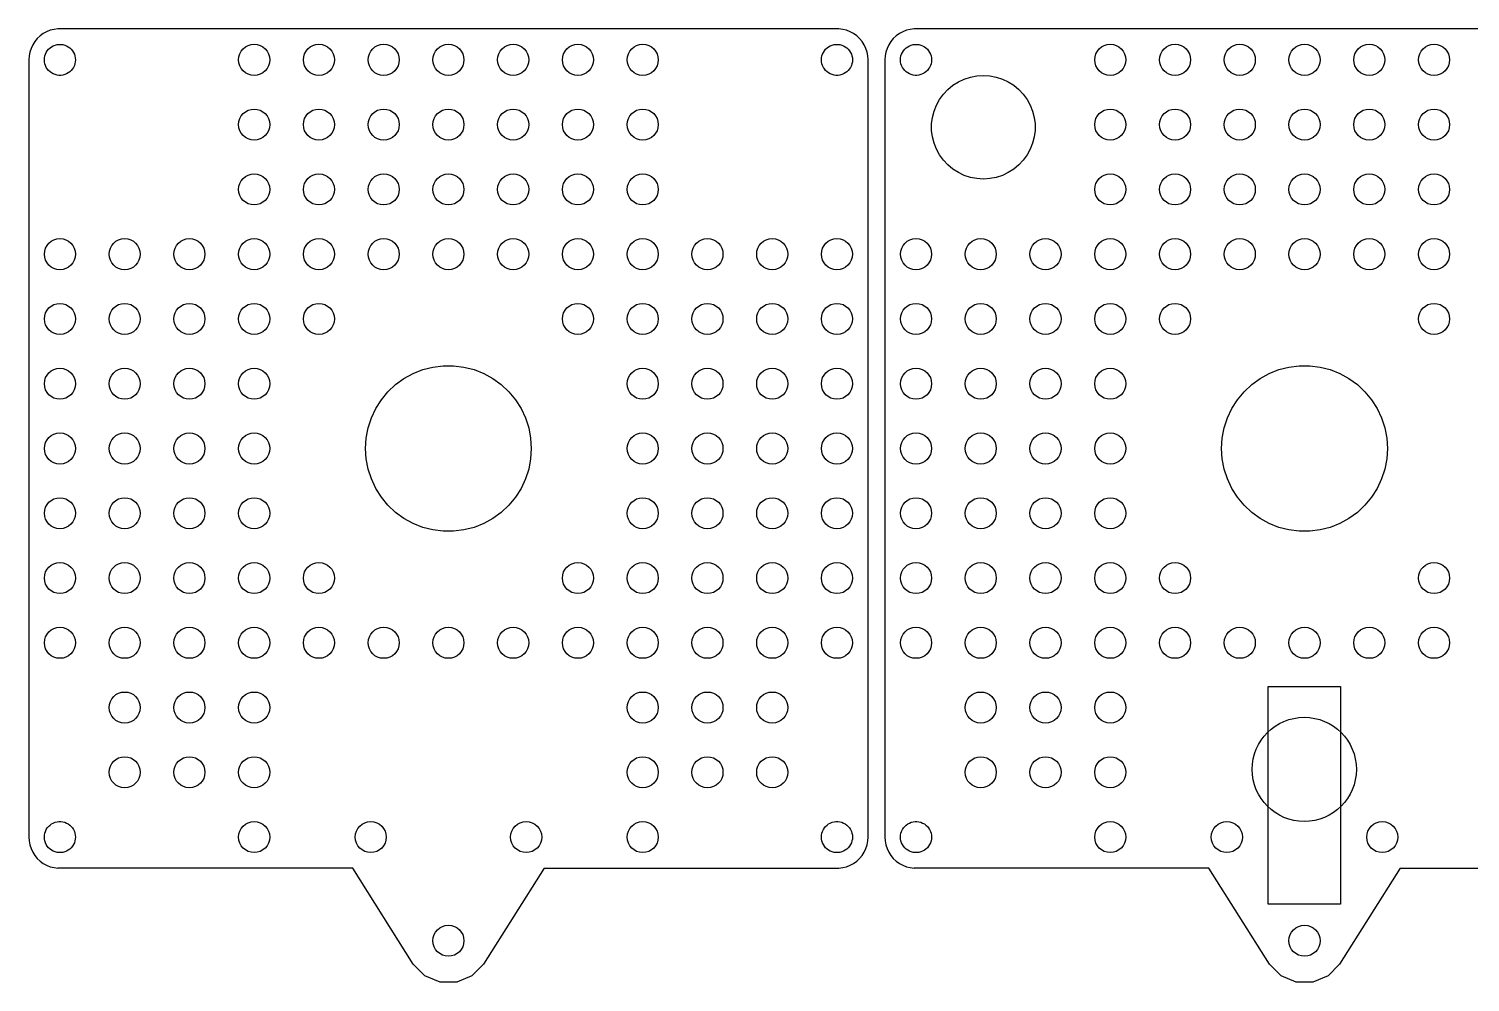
# Model space of a CAD drawing. Header units: millimetres. Extents: x 260 to 1238, y -24 to 732.
# Drawn here: x 262.3 to 540.5, y 183.3 to 367.2 of the extents above; entities that cross this region are included whole.
import ezdxf

# ---------------------------------------------------------------- set-up
doc = ezdxf.new("R2010")
doc.units = ezdxf.units.MM

msp = doc.modelspace()

# ---------------------------------------------------------------- linework, layer by layer
at = {"color": 7}
for p, q in [((263.43, 364.78), (263.03, 364.14)), ((263.91, 365.36), (263.43, 364.78)), ((264.46, 365.87), (263.91, 365.36)), ((265.07, 366.32), (264.46, 365.87)), ((265.73, 366.68), (265.07, 366.32)), ((266.43, 366.96), (265.73, 366.68)), ((267.16, 367.14), (266.43, 366.96)), ((267.91, 367.24), (267.16, 367.14)), ((418.66, 367.24), (267.91, 367.24)), ((419.41, 367.14), (418.66, 367.24)), ((420.14, 366.96), (419.41, 367.14)), ((420.84, 366.68), (420.14, 366.96)), ((421.5, 366.32), (420.84, 366.68)), ((422.11, 365.87), (421.5, 366.32)), ((422.66, 365.36), (422.11, 365.87)), ((423.14, 364.78), (422.66, 365.36)), ((423.55, 364.14), (423.14, 364.78)), ((428.69, 364.78), (428.29, 364.14)), ((429.17, 365.36), (428.69, 364.78)), ((429.72, 365.87), (429.17, 365.36)), ((430.33, 366.32), (429.72, 365.87)), ((430.99, 366.68), (430.33, 366.32)), ((431.69, 366.96), (430.99, 366.68)), ((432.42, 367.14), (431.69, 366.96)), ((433.17, 367.24), (432.42, 367.14)), ((583.93, 367.24), (433.17, 367.24)), ((262.34, 362), (262.29, 361.25)), ((262.48, 362.74), (262.34, 362)), ((262.71, 363.46), (262.48, 362.74)), ((263.03, 364.14), (262.71, 363.46)), ((265.31, 361.63), (265.38, 362)), ((265.38, 362), (265.5, 362.35)), ((265.5, 362.35), (265.66, 362.7)), ((265.66, 362.7), (265.86, 363.01)), ((265.86, 363.01), (266.1, 363.3)), ((266.1, 363.3), (266.38, 363.56)), ((266.38, 363.56), (266.68, 363.78)), ((266.68, 363.78), (267.01, 363.96)), ((267.01, 363.96), (267.36, 364.1)), ((267.36, 364.1), (267.73, 364.2)), ((267.73, 364.2), (268.1, 364.24)), ((268.1, 364.24), (268.48, 364.24)), ((268.48, 364.24), (268.85, 364.2)), ((268.85, 364.2), (269.22, 364.1)), ((269.22, 364.1), (269.57, 363.96)), ((269.57, 363.96), (269.9, 363.78)), ((269.9, 363.78), (270.2, 363.56)), ((270.2, 363.56), (270.48, 363.3)), ((270.48, 363.3), (270.72, 363.01)), ((270.72, 363.01), (270.92, 362.7)), ((270.92, 362.7), (271.08, 362.35)), ((271.08, 362.35), (271.19, 362)), ((271.19, 362), (271.26, 361.63)), ((415.31, 361.63), (415.38, 362)), ((415.38, 362), (415.5, 362.35)), ((415.5, 362.35), (415.66, 362.7)), ((415.66, 362.7), (415.86, 363.01)), ((415.86, 363.01), (416.1, 363.3)), ((416.1, 363.3), (416.38, 363.56)), ((416.38, 363.56), (416.68, 363.78)), ((416.68, 363.78), (417.01, 363.96)), ((417.01, 363.96), (417.36, 364.1)), ((417.36, 364.1), (417.73, 364.2)), ((417.73, 364.2), (418.1, 364.24)), ((418.1, 364.24), (418.48, 364.24)), ((418.48, 364.24), (418.85, 364.2)), ((418.85, 364.2), (419.22, 364.1)), ((419.22, 364.1), (419.57, 363.96)), ((419.57, 363.96), (419.9, 363.78)), ((419.9, 363.78), (420.2, 363.56)), ((420.2, 363.56), (420.48, 363.3)), ((420.48, 363.3), (420.72, 363.01)), ((420.72, 363.01), (420.92, 362.7)), ((420.92, 362.7), (421.08, 362.35)), ((421.08, 362.35), (421.19, 362)), ((421.19, 362), (421.26, 361.63)), ((423.87, 363.46), (423.55, 364.14)), ((424.1, 362.74), (423.87, 363.46)), ((424.24, 362), (424.1, 362.74)), ((424.29, 361.25), (424.24, 362)), ((427.6, 362), (427.55, 361.25)), ((427.74, 362.74), (427.6, 362)), ((427.97, 363.46), (427.74, 362.74)), ((428.29, 364.14), (427.97, 363.46)), ((430.57, 361.63), (430.64, 362)), ((430.64, 362), (430.76, 362.35)), ((430.76, 362.35), (430.92, 362.7)), ((430.92, 362.7), (431.12, 363.01)), ((431.12, 363.01), (431.36, 363.3)), ((431.36, 363.3), (431.64, 363.56)), ((431.64, 363.56), (431.94, 363.78)), ((431.94, 363.78), (432.27, 363.96)), ((432.27, 363.96), (432.62, 364.1)), ((432.62, 364.1), (432.99, 364.2)), ((432.99, 364.2), (433.36, 364.24)), ((433.36, 364.24), (433.74, 364.24)), ((433.74, 364.24), (434.11, 364.2)), ((434.11, 364.2), (434.48, 364.1)), ((434.48, 364.1), (434.83, 363.96)), ((434.83, 363.96), (435.16, 363.78)), ((435.16, 363.78), (435.46, 363.56)), ((435.46, 363.56), (435.74, 363.3)), ((435.74, 363.3), (435.98, 363.01)), ((435.98, 363.01), (436.18, 362.7)), ((436.18, 362.7), (436.34, 362.35)), ((436.34, 362.35), (436.45, 362)), ((436.45, 362), (436.52, 361.63)), ((262.29, 361.25), (262.29, 211.25)), ((265.29, 361.25), (265.31, 361.63)), ((265.31, 360.87), (265.29, 361.25)), ((265.38, 360.5), (265.31, 360.87)), ((265.5, 360.15), (265.38, 360.5)), ((265.66, 359.8), (265.5, 360.15)), ((265.86, 359.49), (265.66, 359.8)), ((266.1, 359.2), (265.86, 359.49)), ((266.38, 358.94), (266.1, 359.2)), ((266.68, 358.72), (266.38, 358.94)), ((270.2, 358.94), (269.9, 358.72)), ((270.48, 359.2), (270.2, 358.94)), ((270.72, 359.49), (270.48, 359.2)), ((270.92, 359.8), (270.72, 359.49)), ((271.08, 360.15), (270.92, 359.8)), ((271.19, 360.5), (271.08, 360.15)), ((271.26, 360.87), (271.19, 360.5)), ((271.26, 361.63), (271.29, 361.25)), ((271.29, 361.25), (271.26, 360.87)), ((415.29, 361.25), (415.31, 361.63)), ((415.31, 360.87), (415.29, 361.25)), ((415.38, 360.5), (415.31, 360.87)), ((415.5, 360.15), (415.38, 360.5)), ((415.66, 359.8), (415.5, 360.15)), ((415.86, 359.49), (415.66, 359.8)), ((416.1, 359.2), (415.86, 359.49)), ((416.38, 358.94), (416.1, 359.2)), ((416.68, 358.72), (416.38, 358.94)), ((420.2, 358.94), (419.9, 358.72)), ((420.48, 359.2), (420.2, 358.94)), ((420.72, 359.49), (420.48, 359.2)), ((420.92, 359.8), (420.72, 359.49)), ((421.08, 360.15), (420.92, 359.8)), ((421.19, 360.5), (421.08, 360.15)), ((421.26, 360.87), (421.19, 360.5)), ((421.26, 361.63), (421.29, 361.25)), ((421.29, 361.25), (421.26, 360.87)), ((424.29, 211.25), (424.29, 361.25)), ((427.55, 361.25), (427.55, 211.25)), ((430.55, 361.25), (430.57, 361.63)), ((430.57, 360.87), (430.55, 361.25)), ((430.64, 360.5), (430.57, 360.87)), ((430.76, 360.15), (430.64, 360.5)), ((430.92, 359.8), (430.76, 360.15)), ((431.12, 359.49), (430.92, 359.8)), ((431.36, 359.2), (431.12, 359.49)), ((431.64, 358.94), (431.36, 359.2)), ((431.94, 358.72), (431.64, 358.94)), ((435.46, 358.94), (435.16, 358.72)), ((435.74, 359.2), (435.46, 358.94)), ((435.98, 359.49), (435.74, 359.2)), ((436.18, 359.8), (435.98, 359.49)), ((436.34, 360.15), (436.18, 359.8)), ((436.45, 360.5), (436.34, 360.15)), ((436.52, 360.87), (436.45, 360.5)), ((436.52, 361.63), (436.55, 361.25)), ((436.55, 361.25), (436.52, 360.87)), ((267.01, 358.54), (266.68, 358.72)), ((267.36, 358.4), (267.01, 358.54)), ((267.73, 358.3), (267.36, 358.4)), ((268.1, 358.26), (267.73, 358.3)), ((268.48, 358.26), (268.1, 358.26)), ((268.85, 358.3), (268.48, 358.26)), ((269.22, 358.4), (268.85, 358.3)), ((269.57, 358.54), (269.22, 358.4)), ((269.9, 358.72), (269.57, 358.54)), ((417.01, 358.54), (416.68, 358.72)), ((417.36, 358.4), (417.01, 358.54)), ((417.73, 358.3), (417.36, 358.4)), ((418.1, 358.26), (417.73, 358.3)), ((418.48, 358.26), (418.1, 358.26)), ((418.85, 358.3), (418.48, 358.26)), ((419.22, 358.4), (418.85, 358.3)), ((419.57, 358.54), (419.22, 358.4)), ((419.9, 358.72), (419.57, 358.54)), ((432.27, 358.54), (431.94, 358.72)), ((432.62, 358.4), (432.27, 358.54)), ((432.99, 358.3), (432.62, 358.4)), ((433.36, 358.26), (432.99, 358.3)), ((433.74, 358.26), (433.36, 358.26)), ((434.11, 358.3), (433.74, 358.26)), ((434.48, 358.4), (434.11, 358.3)), ((434.83, 358.54), (434.48, 358.4)), ((435.16, 358.72), (434.83, 358.54)), ((439.7, 355.54), (440.67, 356.34)), ((440.67, 356.34), (441.73, 357.01)), ((441.73, 357.01), (442.87, 357.55)), ((442.87, 357.55), (444.06, 357.94)), ((444.06, 357.94), (445.3, 358.17)), ((445.3, 358.17), (446.55, 358.25)), ((446.55, 358.25), (447.8, 358.17)), ((447.8, 358.17), (449.04, 357.94)), ((449.04, 357.94), (450.23, 357.55)), ((450.23, 357.55), (451.37, 357.01)), ((451.37, 357.01), (452.43, 356.34)), ((452.43, 356.34), (453.39, 355.54)), ((437.5, 352.51), (438.11, 353.61)), ((438.11, 353.61), (438.84, 354.62)), ((438.84, 354.62), (439.7, 355.54)), ((453.39, 355.54), (454.25, 354.62)), ((454.25, 354.62), (454.99, 353.61)), ((454.99, 353.61), (455.6, 352.51)), ((436.73, 350.12), (437.04, 351.34)), ((437.04, 351.34), (437.5, 352.51)), ((455.6, 352.51), (456.06, 351.34)), ((456.06, 351.34), (456.37, 350.12)), ((436.57, 348.88), (436.73, 350.12)), ((436.57, 347.62), (436.57, 348.88)), ((456.37, 350.12), (456.53, 348.88)), ((456.53, 348.88), (456.53, 347.62)), ((436.73, 346.38), (436.57, 347.62)), ((437.04, 345.16), (436.73, 346.38)), ((437.5, 343.99), (437.04, 345.16)), ((456.06, 345.16), (455.6, 343.99)), ((456.37, 346.38), (456.06, 345.16)), ((456.53, 347.62), (456.37, 346.38)), ((438.11, 342.89), (437.5, 343.99)), ((438.84, 341.88), (438.11, 342.89)), ((454.99, 342.89), (454.25, 341.88)), ((455.6, 343.99), (454.99, 342.89)), ((439.7, 340.96), (438.84, 341.88)), ((440.67, 340.16), (439.7, 340.96)), ((441.73, 339.49), (440.67, 340.16)), ((442.87, 338.95), (441.73, 339.49)), ((451.37, 339.49), (450.23, 338.95)), ((452.43, 340.16), (451.37, 339.49)), ((453.39, 340.96), (452.43, 340.16)), ((454.25, 341.88), (453.39, 340.96)), ((444.06, 338.56), (442.87, 338.95)), ((445.3, 338.33), (444.06, 338.56)), ((446.55, 338.25), (445.3, 338.33)), ((447.8, 338.33), (446.55, 338.25)), ((449.04, 338.56), (447.8, 338.33)), ((450.23, 338.95), (449.04, 338.56)), ((334.71, 299.76), (336.48, 300.73)), ((336.48, 300.73), (338.34, 301.47)), ((338.34, 301.47), (340.29, 301.97)), ((340.29, 301.97), (342.28, 302.22)), ((342.28, 302.22), (344.29, 302.22)), ((344.29, 302.22), (346.29, 301.97)), ((346.29, 301.97), (348.23, 301.47)), ((348.23, 301.47), (350.1, 300.73)), ((350.1, 300.73), (351.86, 299.76)), ((499.98, 299.76), (501.74, 300.73)), ((499.98, 299.76), (501.74, 300.73)), ((501.74, 300.73), (503.6, 301.47)), ((501.74, 300.73), (503.6, 301.47)), ((503.6, 301.47), (505.55, 301.97)), ((503.6, 301.47), (505.55, 301.97)), ((505.55, 301.97), (507.54, 302.22)), ((505.55, 301.97), (507.54, 302.22)), ((507.54, 302.22), (509.55, 302.22)), ((507.54, 302.22), (509.55, 302.22)), ((509.55, 302.22), (511.55, 301.97)), ((509.55, 302.22), (511.55, 301.97)), ((511.55, 301.97), (513.49, 301.47)), ((511.55, 301.97), (513.49, 301.47)), ((513.49, 301.47), (515.36, 300.73)), ((513.49, 301.47), (515.36, 300.73)), ((515.36, 300.73), (517.12, 299.76)), ((515.36, 300.73), (517.12, 299.76)), ((331.62, 297.2), (333.09, 298.58)), ((333.09, 298.58), (334.71, 299.76)), ((351.86, 299.76), (353.49, 298.58)), ((353.49, 298.58), (354.95, 297.2)), ((496.88, 297.2), (498.35, 298.58)), ((496.88, 297.2), (498.35, 298.58)), ((498.35, 298.58), (499.98, 299.76)), ((498.35, 298.58), (499.98, 299.76)), ((517.12, 299.76), (518.75, 298.58)), ((517.12, 299.76), (518.75, 298.58)), ((518.75, 298.58), (520.21, 297.2)), ((518.75, 298.58), (520.21, 297.2)), ((329.27, 293.96), (330.34, 295.65)), ((330.34, 295.65), (331.62, 297.2)), ((354.95, 297.2), (356.23, 295.65)), ((356.23, 295.65), (357.31, 293.96)), ((494.53, 293.96), (495.6, 295.65)), ((494.53, 293.96), (495.6, 295.65)), ((495.6, 295.65), (496.88, 297.2)), ((495.6, 295.65), (496.88, 297.2)), ((520.21, 297.2), (521.49, 295.65)), ((520.21, 297.2), (521.49, 295.65)), ((521.49, 295.65), (522.57, 293.96)), ((521.49, 295.65), (522.57, 293.96)), ((328.41, 292.14), (329.27, 293.96)), ((357.31, 293.96), (358.16, 292.14)), ((493.67, 292.14), (494.53, 293.96)), ((493.67, 292.14), (494.53, 293.96)), ((522.57, 293.96), (523.42, 292.14)), ((522.57, 293.96), (523.42, 292.14)), ((327.41, 288.26), (327.79, 290.23)), ((327.79, 290.23), (328.41, 292.14)), ((358.16, 292.14), (358.79, 290.23)), ((358.79, 290.23), (359.16, 288.26)), ((492.67, 288.26), (493.05, 290.23)), ((492.67, 288.26), (493.05, 290.23)), ((493.05, 290.23), (493.67, 292.14)), ((493.05, 290.23), (493.67, 292.14)), ((523.42, 292.14), (524.05, 290.23)), ((523.42, 292.14), (524.05, 290.23)), ((524.05, 290.23), (524.42, 288.26)), ((524.05, 290.23), (524.42, 288.26)), ((327.29, 286.25), (327.41, 288.26)), ((359.16, 288.26), (359.29, 286.25)), ((492.55, 286.25), (492.67, 288.26)), ((492.55, 286.25), (492.67, 288.26)), ((524.42, 288.26), (524.55, 286.25)), ((524.42, 288.26), (524.55, 286.25)), ((327.41, 284.24), (327.29, 286.25)), ((327.79, 282.27), (327.41, 284.24)), ((359.16, 284.24), (358.79, 282.27)), ((359.29, 286.25), (359.16, 284.24)), ((492.67, 284.24), (492.55, 286.25)), ((492.67, 284.24), (492.55, 286.25)), ((493.05, 282.27), (492.67, 284.24)), ((493.05, 282.27), (492.67, 284.24)), ((524.42, 284.24), (524.05, 282.27)), ((524.42, 284.24), (524.05, 282.27)), ((524.55, 286.25), (524.42, 284.24)), ((524.55, 286.25), (524.42, 284.24)), ((328.41, 280.36), (327.79, 282.27)), ((358.79, 282.27), (358.16, 280.36)), ((493.67, 280.36), (493.05, 282.27)), ((493.67, 280.36), (493.05, 282.27)), ((524.05, 282.27), (523.42, 280.36)), ((524.05, 282.27), (523.42, 280.36)), ((329.27, 278.54), (328.41, 280.36)), ((330.34, 276.85), (329.27, 278.54)), ((357.31, 278.54), (356.23, 276.85)), ((358.16, 280.36), (357.31, 278.54)), ((494.53, 278.54), (493.67, 280.36)), ((494.53, 278.54), (493.67, 280.36)), ((495.6, 276.85), (494.53, 278.54)), ((495.6, 276.85), (494.53, 278.54)), ((522.57, 278.54), (521.49, 276.85)), ((522.57, 278.54), (521.49, 276.85)), ((523.42, 280.36), (522.57, 278.54)), ((523.42, 280.36), (522.57, 278.54)), ((331.62, 275.3), (330.34, 276.85)), ((356.23, 276.85), (354.95, 275.3)), ((496.88, 275.3), (495.6, 276.85)), ((496.88, 275.3), (495.6, 276.85)), ((521.49, 276.85), (520.21, 275.3)), ((521.49, 276.85), (520.21, 275.3)), ((333.09, 273.92), (331.62, 275.3)), ((334.71, 272.74), (333.09, 273.92)), ((336.48, 271.77), (334.71, 272.74)), ((351.86, 272.74), (350.1, 271.77)), ((353.49, 273.92), (351.86, 272.74)), ((354.95, 275.3), (353.49, 273.92)), ((498.35, 273.92), (496.88, 275.3)), ((498.35, 273.92), (496.88, 275.3)), ((499.98, 272.74), (498.35, 273.92)), ((499.98, 272.74), (498.35, 273.92)), ((501.74, 271.77), (499.98, 272.74)), ((501.74, 271.77), (499.98, 272.74)), ((517.12, 272.74), (515.36, 271.77)), ((517.12, 272.74), (515.36, 271.77)), ((518.75, 273.92), (517.12, 272.74)), ((518.75, 273.92), (517.12, 272.74)), ((520.21, 275.3), (518.75, 273.92)), ((520.21, 275.3), (518.75, 273.92)), ((338.34, 271.03), (336.48, 271.77)), ((340.29, 270.53), (338.34, 271.03)), ((342.28, 270.28), (340.29, 270.53)), ((344.29, 270.28), (342.28, 270.28)), ((346.29, 270.53), (344.29, 270.28)), ((348.23, 271.03), (346.29, 270.53)), ((350.1, 271.77), (348.23, 271.03)), ((503.6, 271.03), (501.74, 271.77)), ((503.6, 271.03), (501.74, 271.77)), ((505.55, 270.53), (503.6, 271.03)), ((505.55, 270.53), (503.6, 271.03)), ((507.54, 270.28), (505.55, 270.53)), ((507.54, 270.28), (505.55, 270.53)), ((509.55, 270.28), (507.54, 270.28)), ((509.55, 270.28), (507.54, 270.28)), ((511.55, 270.53), (509.55, 270.28)), ((511.55, 270.53), (509.55, 270.28)), ((513.49, 271.03), (511.55, 270.53)), ((513.49, 271.03), (511.55, 270.53)), ((515.36, 271.77), (513.49, 271.03)), ((515.36, 271.77), (513.49, 271.03)), ((267.73, 214.2), (268.1, 214.24)), ((268.1, 214.24), (268.48, 214.24)), ((268.48, 214.24), (268.85, 214.2)), ((417.73, 214.2), (418.1, 214.24)), ((418.1, 214.24), (418.48, 214.24)), ((418.48, 214.24), (418.85, 214.2)), ((432.99, 214.2), (433.36, 214.24)), ((433.36, 214.24), (433.74, 214.24)), ((433.74, 214.24), (434.11, 214.2)), ((265.29, 211.25), (265.31, 211.63)), ((265.31, 211.63), (265.38, 212)), ((265.38, 212), (265.5, 212.35)), ((265.5, 212.35), (265.66, 212.7)), ((265.66, 212.7), (265.86, 213.01)), ((265.86, 213.01), (266.1, 213.3)), ((266.1, 213.3), (266.38, 213.56)), ((266.38, 213.56), (266.68, 213.78)), ((266.68, 213.78), (267.01, 213.96)), ((267.01, 213.96), (267.36, 214.1)), ((267.36, 214.1), (267.73, 214.2)), ((268.85, 214.2), (269.22, 214.1)), ((269.22, 214.1), (269.57, 213.96)), ((269.57, 213.96), (269.9, 213.78)), ((269.9, 213.78), (270.2, 213.56)), ((270.2, 213.56), (270.48, 213.3)), ((270.48, 213.3), (270.72, 213.01)), ((270.72, 213.01), (270.92, 212.7)), ((270.92, 212.7), (271.08, 212.35)), ((271.08, 212.35), (271.19, 212)), ((271.19, 212), (271.26, 211.63)), ((271.26, 211.63), (271.29, 211.25)), ((415.29, 211.25), (415.31, 211.63)), ((415.31, 211.63), (415.38, 212)), ((415.38, 212), (415.5, 212.35)), ((415.5, 212.35), (415.66, 212.7)), ((415.66, 212.7), (415.86, 213.01)), ((415.86, 213.01), (416.1, 213.3)), ((416.1, 213.3), (416.38, 213.56)), ((416.38, 213.56), (416.68, 213.78)), ((416.68, 213.78), (417.01, 213.96)), ((417.01, 213.96), (417.36, 214.1)), ((417.36, 214.1), (417.73, 214.2)), ((418.85, 214.2), (419.22, 214.1)), ((419.22, 214.1), (419.57, 213.96)), ((419.57, 213.96), (419.9, 213.78)), ((419.9, 213.78), (420.2, 213.56)), ((420.2, 213.56), (420.48, 213.3)), ((420.48, 213.3), (420.72, 213.01)), ((420.72, 213.01), (420.92, 212.7)), ((420.92, 212.7), (421.08, 212.35)), ((421.08, 212.35), (421.19, 212)), ((421.19, 212), (421.26, 211.63)), ((421.26, 211.63), (421.29, 211.25)), ((430.55, 211.25), (430.57, 211.63)), ((430.57, 211.63), (430.64, 212)), ((430.64, 212), (430.76, 212.35)), ((430.76, 212.35), (430.92, 212.7)), ((430.92, 212.7), (431.12, 213.01)), ((431.12, 213.01), (431.36, 213.3)), ((431.36, 213.3), (431.64, 213.56)), ((431.64, 213.56), (431.94, 213.78)), ((431.94, 213.78), (432.27, 213.96)), ((432.27, 213.96), (432.62, 214.1)), ((432.62, 214.1), (432.99, 214.2)), ((434.11, 214.2), (434.48, 214.1)), ((434.48, 214.1), (434.83, 213.96)), ((434.83, 213.96), (435.16, 213.78)), ((435.16, 213.78), (435.46, 213.56)), ((435.46, 213.56), (435.74, 213.3)), ((435.74, 213.3), (435.98, 213.01)), ((435.98, 213.01), (436.18, 212.7)), ((436.18, 212.7), (436.34, 212.35)), ((436.34, 212.35), (436.45, 212)), ((436.45, 212), (436.52, 211.63)), ((436.52, 211.63), (436.55, 211.25)), ((262.29, 211.25), (262.34, 210.5)), ((262.34, 210.5), (262.48, 209.76)), ((262.48, 209.76), (262.71, 209.04)), ((262.71, 209.04), (263.03, 208.36)), ((265.31, 210.87), (265.29, 211.25)), ((265.38, 210.5), (265.31, 210.87)), ((265.5, 210.15), (265.38, 210.5)), ((265.66, 209.8), (265.5, 210.15)), ((265.86, 209.49), (265.66, 209.8)), ((266.1, 209.2), (265.86, 209.49)), ((266.38, 208.94), (266.1, 209.2)), ((266.68, 208.72), (266.38, 208.94)), ((267.01, 208.54), (266.68, 208.72)), ((269.9, 208.72), (269.57, 208.54)), ((270.2, 208.94), (269.9, 208.72)), ((270.48, 209.2), (270.2, 208.94)), ((270.72, 209.49), (270.48, 209.2)), ((270.92, 209.8), (270.72, 209.49)), ((271.08, 210.15), (270.92, 209.8)), ((271.19, 210.5), (271.08, 210.15)), ((271.26, 210.87), (271.19, 210.5)), ((271.29, 211.25), (271.26, 210.87)), ((415.31, 210.87), (415.29, 211.25)), ((415.38, 210.5), (415.31, 210.87)), ((415.5, 210.15), (415.38, 210.5)), ((415.66, 209.8), (415.5, 210.15)), ((415.86, 209.49), (415.66, 209.8)), ((416.1, 209.2), (415.86, 209.49)), ((416.38, 208.94), (416.1, 209.2)), ((416.68, 208.72), (416.38, 208.94)), ((417.01, 208.54), (416.68, 208.72)), ((419.9, 208.72), (419.57, 208.54)), ((420.2, 208.94), (419.9, 208.72)), ((420.48, 209.2), (420.2, 208.94)), ((420.72, 209.49), (420.48, 209.2)), ((420.92, 209.8), (420.72, 209.49)), ((421.08, 210.15), (420.92, 209.8)), ((421.19, 210.5), (421.08, 210.15)), ((421.26, 210.87), (421.19, 210.5)), ((421.29, 211.25), (421.26, 210.87)), ((423.55, 208.36), (423.87, 209.04)), ((423.87, 209.04), (424.1, 209.76)), ((424.1, 209.76), (424.24, 210.5)), ((424.24, 210.5), (424.29, 211.25)), ((427.55, 211.25), (427.6, 210.5)), ((427.6, 210.5), (427.74, 209.76)), ((427.74, 209.76), (427.97, 209.04)), ((427.97, 209.04), (428.29, 208.36)), ((430.57, 210.87), (430.55, 211.25)), ((430.64, 210.5), (430.57, 210.87)), ((430.76, 210.15), (430.64, 210.5)), ((430.92, 209.8), (430.76, 210.15)), ((431.12, 209.49), (430.92, 209.8)), ((431.36, 209.2), (431.12, 209.49)), ((431.64, 208.94), (431.36, 209.2)), ((431.94, 208.72), (431.64, 208.94)), ((432.27, 208.54), (431.94, 208.72)), ((435.16, 208.72), (434.83, 208.54)), ((435.46, 208.94), (435.16, 208.72)), ((435.74, 209.2), (435.46, 208.94)), ((435.98, 209.49), (435.74, 209.2)), ((436.18, 209.8), (435.98, 209.49)), ((436.34, 210.15), (436.18, 209.8)), ((436.45, 210.5), (436.34, 210.15)), ((436.52, 210.87), (436.45, 210.5)), ((436.55, 211.25), (436.52, 210.87)), ((263.03, 208.36), (263.43, 207.72)), ((263.43, 207.72), (263.91, 207.14)), ((263.91, 207.14), (264.46, 206.63)), ((264.46, 206.63), (265.07, 206.18)), ((265.07, 206.18), (265.73, 205.82)), ((267.36, 208.4), (267.01, 208.54)), ((267.73, 208.3), (267.36, 208.4)), ((268.1, 208.26), (267.73, 208.3)), ((268.48, 208.26), (268.1, 208.26)), ((268.85, 208.3), (268.48, 208.26)), ((269.22, 208.4), (268.85, 208.3)), ((269.57, 208.54), (269.22, 208.4)), ((417.36, 208.4), (417.01, 208.54)), ((417.73, 208.3), (417.36, 208.4)), ((418.1, 208.26), (417.73, 208.3)), ((418.48, 208.26), (418.1, 208.26)), ((418.85, 208.3), (418.48, 208.26)), ((419.22, 208.4), (418.85, 208.3)), ((419.57, 208.54), (419.22, 208.4)), ((420.84, 205.82), (421.5, 206.18)), ((421.5, 206.18), (422.11, 206.63)), ((422.11, 206.63), (422.66, 207.14)), ((422.66, 207.14), (423.14, 207.72)), ((423.14, 207.72), (423.55, 208.36)), ((428.29, 208.36), (428.69, 207.72)), ((428.69, 207.72), (429.17, 207.14)), ((429.17, 207.14), (429.72, 206.63)), ((429.72, 206.63), (430.33, 206.18)), ((430.33, 206.18), (430.99, 205.82)), ((432.62, 208.4), (432.27, 208.54)), ((432.99, 208.3), (432.62, 208.4)), ((433.36, 208.26), (432.99, 208.3)), ((433.74, 208.26), (433.36, 208.26)), ((434.11, 208.3), (433.74, 208.26)), ((434.48, 208.4), (434.11, 208.3)), ((434.83, 208.54), (434.48, 208.4)), ((265.73, 205.82), (266.43, 205.54)), ((266.43, 205.54), (267.16, 205.36)), ((267.16, 205.36), (267.91, 205.26)), ((418.66, 205.26), (419.41, 205.36)), ((419.41, 205.36), (420.14, 205.54)), ((420.14, 205.54), (420.84, 205.82)), ((430.99, 205.82), (431.69, 205.54)), ((431.69, 205.54), (432.42, 205.36)), ((432.42, 205.36), (433.17, 205.26))]:
    msp.add_line(p, q, dxfattribs=at)
msp.add_lwpolyline([(515.5, 198.29), (501.5, 198.29), (501.55, 240.29), (515.5, 240.29)], close=True, dxfattribs=at)
for points in [[(324.83, 205.26), (267.91, 205.26)], [(361.74, 205.26), (361.74, 205.26), (350.07, 186.72), (347.82, 184.47), (344.88, 183.25), (341.7, 183.25), (338.76, 184.47), (336.51, 186.72), (324.83, 205.26), (324.83, 205.26)], [(361.74, 205.26), (418.66, 205.26)], [(490.09, 205.26), (433.17, 205.26)], [(527, 205.26), (527, 205.26), (515.33, 186.72), (513.08, 184.47), (510.14, 183.25), (506.96, 183.25), (504.02, 184.47), (501.77, 186.72), (490.09, 205.26), (490.09, 205.26)], [(527, 205.26), (583.93, 205.26)]]:
    msp.add_lwpolyline(points, dxfattribs=at)
for centre, radius in [((305.79, 361.25), 3), ((318.29, 361.25), 3), ((330.79, 361.25), 3), ((343.29, 361.25), 3), ((355.79, 361.25), 3), ((368.29, 361.25), 3), ((380.79, 361.25), 3), ((471.05, 361.25), 3), ((483.55, 361.25), 3), ((496.05, 361.25), 3), ((508.55, 361.25), 3), ((521.05, 361.25), 3), ((533.55, 361.25), 3), ((305.79, 348.75), 3), ((318.29, 348.75), 3), ((330.79, 348.75), 3), ((343.29, 348.75), 3), ((355.79, 348.75), 3), ((368.29, 348.75), 3), ((380.79, 348.75), 3), ((471.05, 348.75), 3), ((483.55, 348.75), 3), ((496.05, 348.75), 3), ((508.55, 348.75), 3), ((521.05, 348.75), 3), ((533.55, 348.75), 3), ((305.79, 336.25), 3), ((318.29, 336.25), 3), ((330.79, 336.25), 3), ((343.29, 336.25), 3), ((355.79, 336.25), 3), ((368.29, 336.25), 3), ((380.79, 336.25), 3), ((471.05, 336.25), 3), ((483.55, 336.25), 3), ((496.05, 336.25), 3), ((508.55, 336.25), 3), ((521.05, 336.25), 3), ((533.55, 336.25), 3), ((268.29, 323.75), 3), ((280.79, 323.75), 3), ((293.29, 323.75), 3), ((305.79, 323.75), 3), ((318.29, 323.75), 3), ((330.79, 323.75), 3), ((343.29, 323.75), 3), ((355.79, 323.75), 3), ((368.29, 323.75), 3), ((380.79, 323.75), 3), ((393.29, 323.75), 3), ((405.79, 323.75), 3), ((418.29, 323.75), 3), ((433.55, 323.75), 3), ((446.05, 323.75), 3), ((458.55, 323.75), 3), ((471.05, 323.75), 3), ((483.55, 323.75), 3), ((496.05, 323.75), 3), ((508.55, 323.75), 3), ((521.05, 323.75), 3), ((533.55, 323.75), 3), ((268.29, 311.25), 3), ((280.79, 311.25), 3), ((293.29, 311.25), 3), ((305.79, 311.25), 3), ((318.29, 311.25), 3), ((368.29, 311.25), 3), ((380.79, 311.25), 3), ((393.29, 311.25), 3), ((405.79, 311.25), 3), ((418.29, 311.25), 3), ((433.55, 311.25), 3), ((446.05, 311.25), 3), ((458.55, 311.25), 3), ((471.05, 311.25), 3), ((483.55, 311.25), 3), ((533.55, 311.25), 3), ((268.29, 298.75), 3), ((280.79, 298.75), 3), ((293.29, 298.75), 3), ((305.79, 298.75), 3), ((380.79, 298.75), 3), ((393.29, 298.75), 3), ((405.79, 298.75), 3), ((418.29, 298.75), 3), ((433.55, 298.75), 3), ((446.05, 298.75), 3), ((458.55, 298.75), 3), ((471.05, 298.75), 3), ((268.29, 286.25), 3), ((280.79, 286.25), 3), ((293.29, 286.25), 3), ((305.79, 286.25), 3), ((380.79, 286.25), 3), ((393.29, 286.25), 3), ((405.79, 286.25), 3), ((418.29, 286.25), 3), ((433.55, 286.25), 3), ((446.05, 286.25), 3), ((458.55, 286.25), 3), ((471.05, 286.25), 3), ((268.29, 273.75), 3), ((280.79, 273.75), 3), ((293.29, 273.75), 3), ((305.79, 273.75), 3), ((380.79, 273.75), 3), ((393.29, 273.75), 3), ((405.79, 273.75), 3), ((418.29, 273.75), 3), ((433.55, 273.75), 3), ((446.05, 273.75), 3), ((458.55, 273.75), 3), ((471.05, 273.75), 3), ((268.29, 261.25), 3), ((280.79, 261.25), 3), ((293.29, 261.25), 3), ((305.79, 261.25), 3), ((318.29, 261.25), 3), ((368.29, 261.25), 3), ((380.79, 261.25), 3), ((393.29, 261.25), 3), ((405.79, 261.25), 3), ((418.29, 261.25), 3), ((433.55, 261.25), 3), ((446.05, 261.25), 3), ((458.55, 261.25), 3), ((471.05, 261.25), 3), ((483.55, 261.25), 3), ((533.55, 261.25), 3), ((268.29, 248.75), 3), ((280.79, 248.75), 3), ((293.29, 248.75), 3), ((305.79, 248.75), 3), ((318.29, 248.75), 3), ((330.79, 248.75), 3), ((343.29, 248.75), 3), ((355.79, 248.75), 3), ((368.29, 248.75), 3), ((380.79, 248.75), 3), ((393.29, 248.75), 3), ((405.79, 248.75), 3), ((418.29, 248.75), 3), ((433.55, 248.75), 3), ((446.05, 248.75), 3), ((458.55, 248.75), 3), ((471.05, 248.75), 3), ((483.55, 248.75), 3), ((496.05, 248.75), 3), ((508.55, 248.75), 3), ((521.05, 248.75), 3), ((533.55, 248.75), 3), ((280.79, 236.25), 3), ((293.29, 236.25), 3), ((305.79, 236.25), 3), ((380.79, 236.25), 3), ((393.29, 236.25), 3), ((405.79, 236.25), 3), ((446.05, 236.25), 3), ((458.55, 236.25), 3), ((471.05, 236.25), 3), ((508.5, 224.31), 10.06), ((280.79, 223.75), 3), ((293.29, 223.75), 3), ((305.79, 223.75), 3), ((380.79, 223.75), 3), ((393.29, 223.75), 3), ((405.79, 223.75), 3), ((446.05, 223.75), 3), ((458.55, 223.75), 3), ((471.05, 223.75), 3), ((305.79, 211.25), 3), ((328.29, 211.25), 3), ((358.29, 211.25), 3), ((380.79, 211.25), 3), ((471.05, 211.25), 3), ((493.55, 211.25), 3), ((523.55, 211.25), 3), ((343.29, 191.25), 3), ((508.55, 191.25), 3)]:
    msp.add_circle(centre, radius, dxfattribs=at)

doc.saveas('drawing.dxf')
